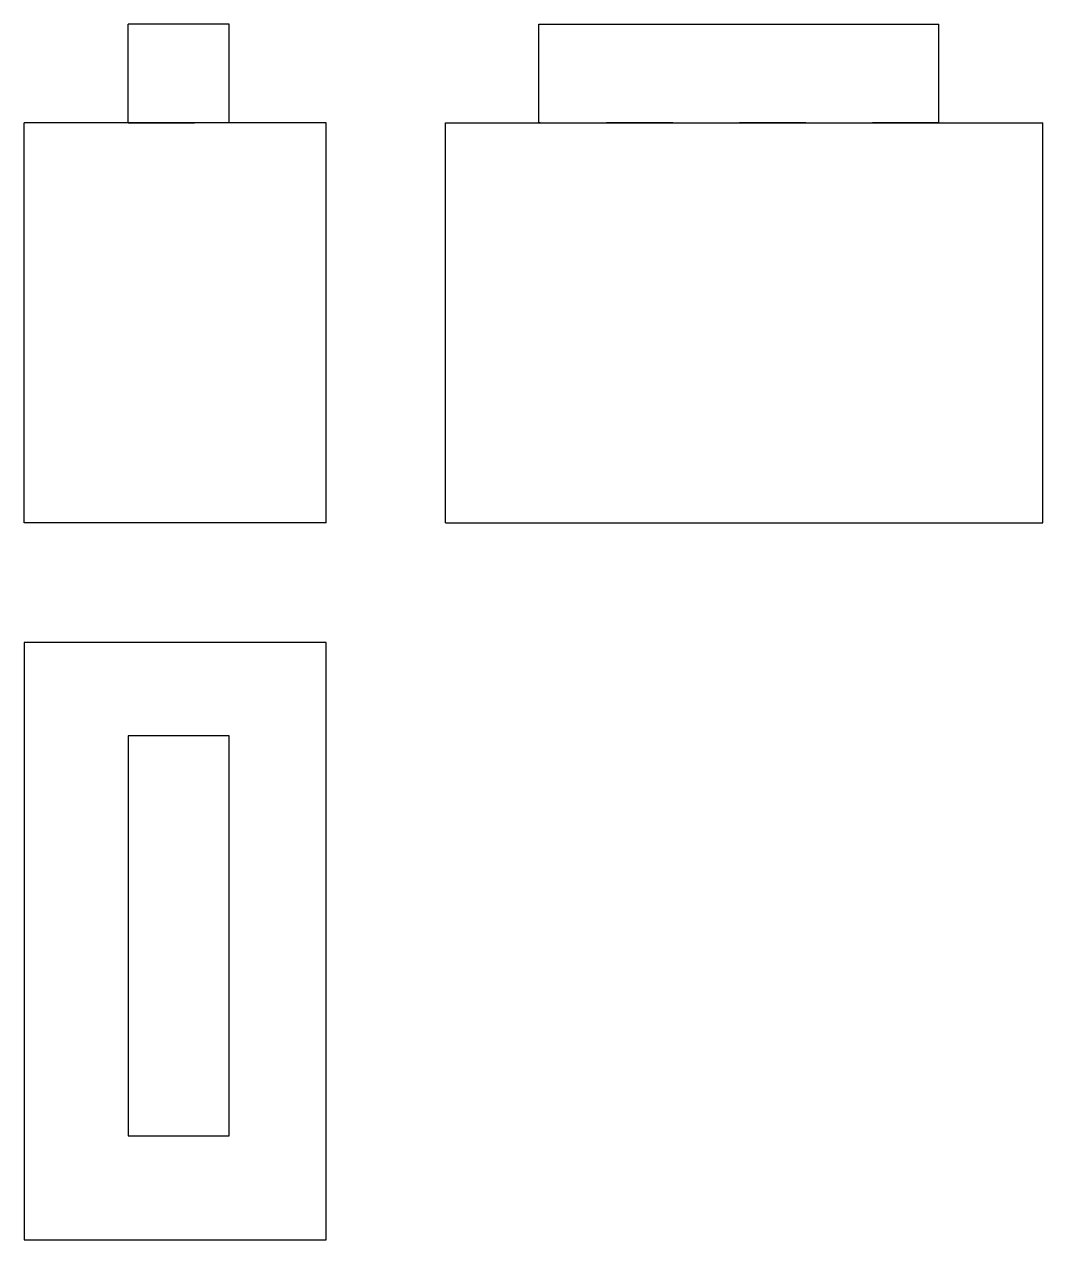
# Model space of a CAD drawing. Extents: x 0 to 1.53, y 0 to 1.83.
import ezdxf

# ---------------------------------------------------------------- set-up
doc = ezdxf.new("R2010")
doc.units = 0
doc.linetypes.add('HIDDEN', pattern=[0.044922, 0.029963, -0.014959])
for name, color, linetype in [('FRONT', 7, 'CONTINUOUS'), ('FRONT_HID', 7, 'HIDDEN'), ('LEFT', 7, 'CONTINUOUS'), ('LEFT_HID', 7, 'HIDDEN'), ('TOP', 7, 'CONTINUOUS')]:
    doc.layers.add(name, color=color, linetype=linetype)

msp = doc.modelspace()

# ---------------------------------------------------------------- linework, layer by layer
at = {"layer": 'FRONT'}
for p, q in [((0.308224, 1.828125), (0.15625, 1.828125)), ((0.15625, 1.679688), (0.15625, 1.828125)), ((0.308224, 1.679688), (0.308224, 1.828125)), ((0, 1.078125), (0, 1.679688)), ((0.453947, 1.679688), (0, 1.679688)), ((0.453947, 1.078125), (0.453947, 1.679688)), ((0.453947, 1.078125), (0, 1.078125))]:
    msp.add_line(p, q, dxfattribs=at)
at = {"layer": 'FRONT_HID', "linetype": 'HIDDEN'}
for p, q in [((0.15625, 1.679688), (0.308224, 1.679688)), ((0.308224, 1.679688), (0.15625, 1.679688))]:
    msp.add_line(p, q, dxfattribs=at)
at = {"layer": 'LEFT'}
for p, q in [((0.77426, 1.679688), (0.77426, 1.828125)), ((0.77426, 1.828125), (1.375822, 1.828125)), ((1.375822, 1.679688), (1.375822, 1.828125)), ((0.633635, 1.078125), (0.633635, 1.679688)), ((0.633635, 1.679688), (1.532072, 1.679688)), ((1.532072, 1.078125), (1.532072, 1.679688)), ((0.633635, 1.078125), (1.532072, 1.078125))]:
    msp.add_line(p, q, dxfattribs=at)
at = {"layer": 'LEFT_HID', "linetype": 'HIDDEN'}
for p, q in [((0.77426, 1.679688), (1.375822, 1.679688)), ((1.375822, 1.679688), (0.77426, 1.679688))]:
    msp.add_line(p, q, dxfattribs=at)
at = {"layer": 'TOP'}
for p, q in [((0, 0.898438), (0, 0)), ((0.453947, 0.898438), (0, 0.898438)), ((0.453947, 0), (0.453947, 0.898438)), ((0.308224, 0.757812), (0.15625, 0.757812)), ((0.15625, 0.757812), (0.15625, 0.15625)), ((0.308224, 0.15625), (0.308224, 0.757812)), ((0.15625, 0.15625), (0.308224, 0.15625)), ((0, 0), (0.453947, 0))]:
    msp.add_line(p, q, dxfattribs=at)

doc.saveas('drawing.dxf')
